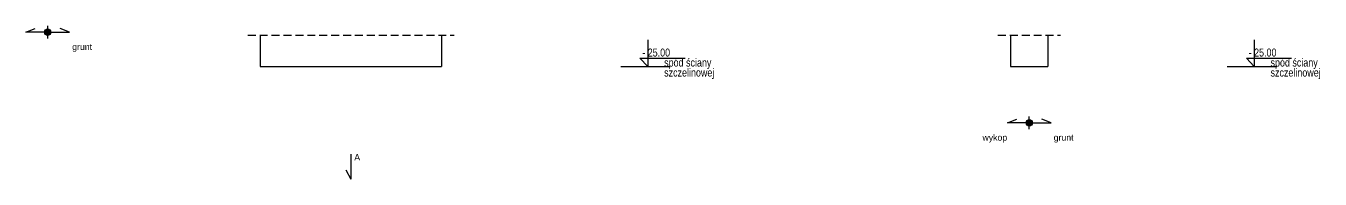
# Model space of a CAD drawing. Extents: x -5033 to 9347, y -17890 to -2362.
# Drawn here: x 2605 to 4675, y -6895 to -6650 of the extents above; entities that cross this region are included whole.
import ezdxf

# ---------------------------------------------------------------- set-up
doc = ezdxf.new("R2010")
doc.units = 0
doc.header["$MEASUREMENT"] = 0
doc.linetypes.add('DASHED', pattern=[19.05, 12.7, -6.35])
for name, color, linetype in [('__SOL-KOTY_WYSOKOSCIOWE', 4, 'CONTINUOUS'), ('__SOL-OPISY', 4, 'CONTINUOUS'), ('__SOL-PRZERYWANA', 253, 'DASHED'), ('__SOL-WIDOK', 4, 'CONTINUOUS')]:
    doc.layers.add(name, color=color, linetype=linetype)
doc.styles.add('ARIAL', font='arial.ttf', dxfattribs={"height": 2.5})
doc.styles.get("Standard").update_dxf_attribs({"font": 'arial.ttf'})

# ---------------------------------------------------------------- blocks, each defined once
blk = doc.blocks.new('KOTA')
at = {"layer": '__SOL-KOTY_WYSOKOSCIOWE'}
for p, q in [((0, 33.4), (0, 0)), ((-34, 0), (28, 0)), ((0, 0), (-9.9, 10.4)), ((-9.9, 10.4), (46.5, 10.4))]:
    blk.add_line(p, q, dxfattribs=at)
at = {"layer": '__SOL-KOTY_WYSOKOSCIOWE', "style": 'ARIAL', "width": 0.8}
blk.add_attdef('RZEDNA', (500.5, 15.9), '', height=10.4, dxfattribs=at)

msp = doc.modelspace()

# ---------------------------------------------------------------- hatches: boundary and pattern name
at = {"layer": '__SOL-OPISY'}
for points in [[(2645, -6660, 1), (2635, -6660, 1)], [(4215, -6805, 1), (4205, -6805, 1)]]:
    msp.add_hatch(color=256, dxfattribs=at).paths.add_polyline_path(points)

# ---------------------------------------------------------------- linework, layer by layer
for p, q in [((2605, -6660), (2620, -6654)), ((2640, -6660), (2605, -6660)), ((2640, -6670), (2640, -6650)), ((2640, -6660), (2675, -6660)), ((2675, -6660), (2660, -6654)), ((4175, -6805), (4190, -6799)), ((4210, -6805), (4175, -6805)), ((4210, -6815), (4210, -6795)), ((4210, -6805), (4245, -6805)), ((4245, -6805), (4230, -6799)), ((3125, -6855), (3125, -6895)), ((3117, -6880), (3125, -6895))]:
    msp.add_line(p, q, dxfattribs=at)
for centre in [(2640, -6660), (4210, -6805)]:
    msp.add_circle(centre, 5, dxfattribs=at)
at = {"layer": '__SOL-PRZERYWANA'}
for p, q in [((2960, -6665), (3290, -6665)), ((4160, -6665), (4260, -6665))]:
    msp.add_line(p, q, dxfattribs=at)
at = {"layer": '__SOL-WIDOK'}
for p, q in [((2980, -6665), (2980, -6715)), ((3270, -6665), (3270, -6715)), ((4180, -6665), (4180, -6715)), ((4240, -6665), (4240, -6715)), ((2980, -6715), (3270, -6715)), ((4180, -6715), (4240, -6715))]:
    msp.add_line(p, q, dxfattribs=at)

# ---------------------------------------------------------------- block references
at = {"layer": '__SOL-KOTY_WYSOKOSCIOWE'}
ref = msp.add_blockref('KOTA', (3600, -6715), dxfattribs=dict(at, xscale=1.28, yscale=1.28, zscale=1.28))
ref.add_attrib('RZEDNA', '- 25.00', (3591, -6699), dxfattribs={"height": 12.8, "style": 'ARIAL', "width": 0.8})
ref.add_attrib('OPIS1', 'spód ściany', (3626, -6715), dxfattribs={"height": 12.8, "style": 'ARIAL', "width": 0.8})
ref.add_attrib('OPIS2', 'szczelinowej', (3626, -6731), dxfattribs={"height": 12.8, "style": 'ARIAL', "width": 0.8})
ref = msp.add_blockref('KOTA', (4570, -6715), dxfattribs=dict(at, xscale=1.28, yscale=1.28, zscale=1.28))
ref.add_attrib('RZEDNA', '- 25.00', (4561, -6699), dxfattribs={"height": 12.8, "style": 'ARIAL', "width": 0.8})
ref.add_attrib('OPIS1', 'spód ściany', (4596, -6715), dxfattribs={"height": 12.8, "style": 'ARIAL', "width": 0.8})
ref.add_attrib('OPIS2', 'szczelinowej', (4596, -6731), dxfattribs={"height": 12.8, "style": 'ARIAL', "width": 0.8})

# ---------------------------------------------------------------- texts
at = {"layer": '__SOL-OPISY', "char_height": 10, "width": 2500, "attachment_point": 5}
for s, insert in [('grunt\\P', (2695, -6685)), ('wykop\\P', (4155, -6830)), ('grunt\\P', (4265, -6830)), ('A\\P', (3135, -6860))]:
    msp.add_mtext(s, dxfattribs=dict(at, insert=insert))

doc.saveas('drawing.dxf')
